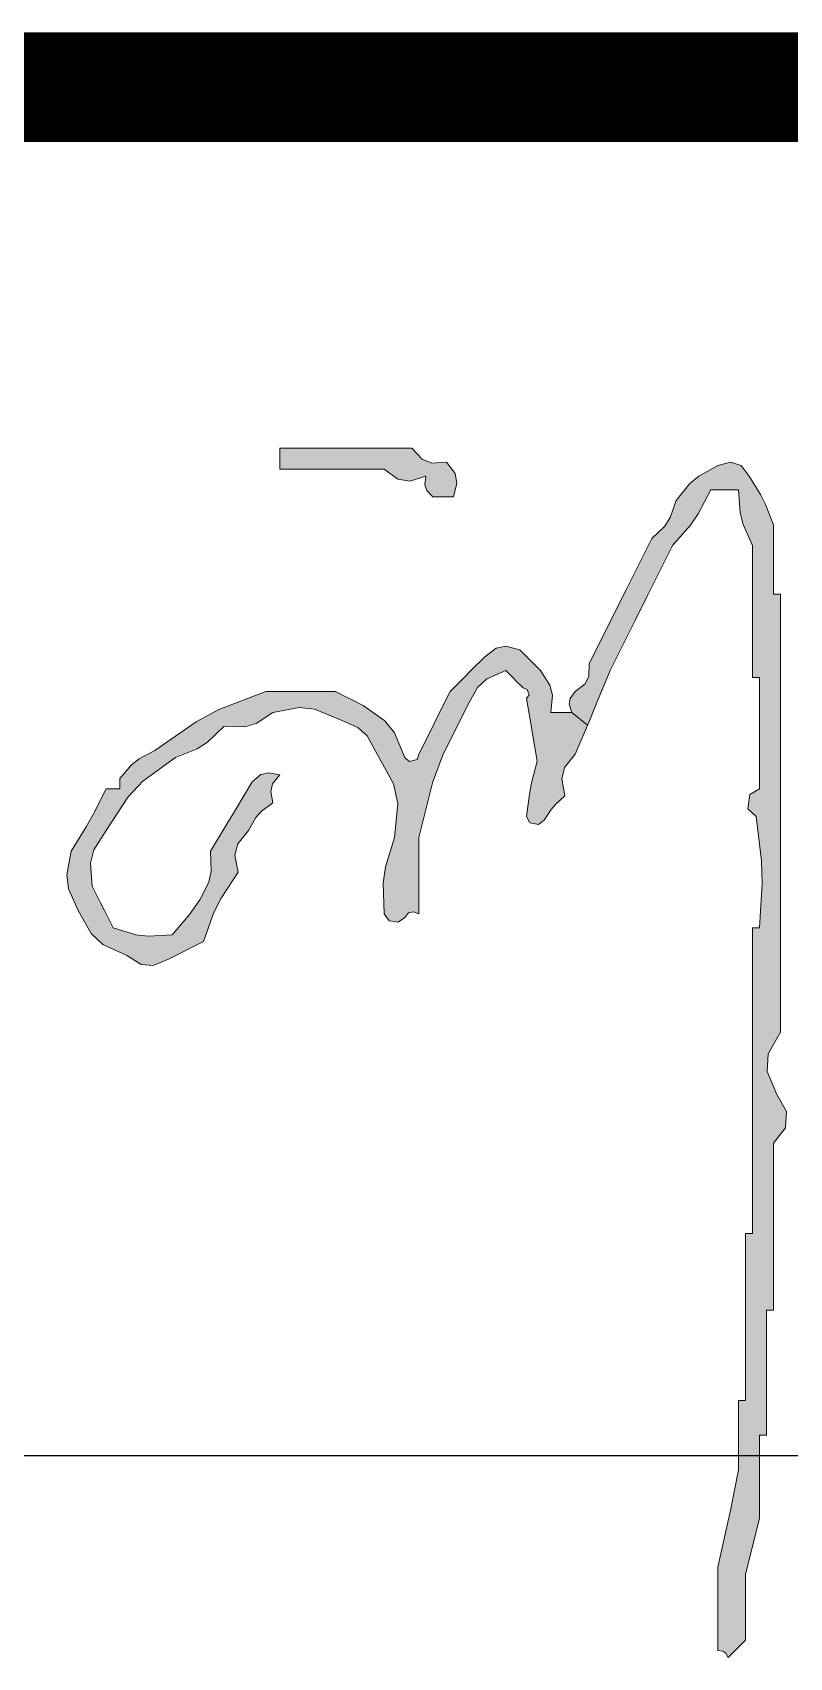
# Model space of a CAD drawing. Extents: x -149393 to 1177518, y -366685 to 296590.
# Drawn here: x 1005909 to 1006845, y 218823 to 220832 of the extents above; entities that cross this region are included whole.
import ezdxf

# ---------------------------------------------------------------- set-up
doc = ezdxf.new("R2010")
doc.units = 0
doc.header["$LTSCALE"] = 1000
doc.header["$MEASUREMENT"] = 0
doc.layers.get('0').update_dxf_attribs({"linetype": 'CONTINUOUS'})
doc.layers.add('000000000框', color=7, linetype='CONTINUOUS', lineweight=18)
doc.layers.add('PUB_TITLE', color=253, linetype='CONTINUOUS')

# ---------------------------------------------------------------- blocks, each defined once
blk = doc.blocks.new('sdfg567')
at = {"layer": '000000000框', "ltscale": 5}
for points in [[(691916.97, -46145.11), (691916.83, -46146.36), (691917.1, -46147.19), (691917.97, -46148.11), (691919.17, -46148.11), (691919.77, -46148.11), (691920.97, -46148.11), (691921.44, -46146.12), (691921.17, -46144.76), (691919.97, -46143.11), (691917.82, -46143.23), (691916.44, -46142.68), (691914.97, -46141.11), (691907.37, -46141.11), (691903.57, -46141.11), (691895.97, -46141.11), (691895.97, -46142.31), (691895.97, -46142.91), (691895.97, -46144.11), (691901.97, -46144.11), (691904.97, -46144.11), (691910.97, -46144.11), (691912.94, -46145.53), (691914.65, -46145.82)], [(691963.48, -46145.11), (691962.33, -46143.6), (691960.81, -46143.09), (691958.98, -46143.61), (691956.24, -46145.1), (691954.95, -46146.18), (691952.98, -46148.61), (691952.14, -46151.08), (691951.36, -46152.3), (691949.48, -46154.11), (691945.88, -46161.31), (691944.08, -46164.91), (691940.48, -46172.11), (691940.43, -46173.9), (691939.88, -46175), (691938.48, -46176.11), (691937.76, -46177.1), (691937.62, -46177.95), (691937.98, -46179.12), (691940.23, -46180.95), (691940.5, -46180.32), (691941.5, -46177.92), (691943.48, -46173.11), (691947.08, -46165.91), (691948.88, -46162.31), (691952.48, -46155.11), (691955.05, -46152.19), (691956.18, -46150.55), (691957.98, -46147.11), (691959.58, -46147.11), (691960.38, -46147.11), (691961.98, -46147.11), (691962.2, -46150.4), (691962.63, -46152.1), (691963.99, -46155.11), (691963.99, -46162.71), (691963.99, -46166.51), (691963.99, -46174.11), (691964.39, -46174.11), (691964.59, -46174.11), (691964.99, -46174.11), (691964.99, -46180.52), (691964.99, -46183.72), (691964.99, -46190.12), (691963.59, -46190.92), (691963.33, -46193), (691964.49, -46194.12), (691965.27, -46200.48), (691965.37, -46203.73), (691964.99, -46210.12), (691964.59, -46210.12), (691964.39, -46210.12), (691963.99, -46210.12), (691963.99, -46227.73), (691963.99, -46236.53), (691963.99, -46254.13), (691963.58, -46254.13), (691963.38, -46254.13), (691962.98, -46254.13), (691962.98, -46263.74), (691962.98, -46268.54), (691962.98, -46278.14), (691962.58, -46278.14), (691962.38, -46278.14), (691961.98, -46278.14), (691961.98, -46282.14), (691961.98, -46284.14), (691961.98, -46288.14), (691960.84, -46293.76), (691960.24, -46296.56), (691958.98, -46302.15), (691958.98, -46306.95), (691958.98, -46309.35), (691958.98, -46314.15), (691959.7, -46314.25), (691960.12, -46314.53), (691960.48, -46315.15), (691961.48, -46314.15), (691961.98, -46313.65), (691962.98, -46312.65), (691962.98, -46308.85), (691962.98, -46306.95), (691962.98, -46303.15), (691963.78, -46299.95), (691964.19, -46298.35), (691964.99, -46295.14), (691964.99, -46290.34), (691964.99, -46287.94), (691964.99, -46283.14), (691965.39, -46283.14), (691965.59, -46283.14), (691965.99, -46283.14), (691965.99, -46275.94), (691965.99, -46272.34), (691965.99, -46265.14), (691966.39, -46265.14), (691966.59, -46265.14), (691966.99, -46265.14), (691966.99, -46255.53), (691966.99, -46250.73), (691966.99, -46241.13), (691968.72, -46238.93), (691968.89, -46236.56), (691967.49, -46234.13), (691966.08, -46230.81), (691966.22, -46228.27), (691967.99, -46225.13), (691967.99, -46199.92), (691967.99, -46187.32), (691967.99, -46162.11), (691967.59, -46162.11), (691967.39, -46162.11), (691966.99, -46162.11), (691966.99, -46158.11), (691966.99, -46156.11), (691966.99, -46152.11), (691965.85, -46149.19), (691965.14, -46147.77)], [(691892.5, -46194.26), (691893.26, -46193.39), (691894.97, -46192.12), (691894.65, -46190.5), (691894.93, -46189.4), (691895.97, -46188.12), (691894.35, -46187.8), (691893.25, -46188.08), (691891.97, -46189.12), (691889.58, -46193.13), (691888.38, -46195.13), (691885.97, -46199.12), (691886.1, -46201.98), (691885.76, -46203.57), (691884.46, -46206.12), (691882.95, -46208.19), (691882.15, -46209.19), (691880.46, -46211.12), (691877.05, -46211.34), (691875.23, -46211.13), (691871.96, -46210.12), (691870.78, -46207.72), (691870.18, -46206.51), (691868.96, -46204.12), (691868.72, -46200.83), (691869.2, -46198.91), (691870.96, -46196.12), (691874.14, -46191.27), (691876.27, -46189.03), (691880.96, -46185.62), (691884.06, -46184.39), (691885.57, -46183.43), (691887.97, -46181.12), (691890.88, -46181.22), (691892.55, -46180.74), (691894.97, -46179.12), (691898.73, -46178.42), (691900.94, -46178.65), (691904.47, -46180.12), (691907.19, -46181.32), (691908.52, -46182.52), (691909.97, -46185.12), (691912.34, -46189.41), (691912.93, -46192.24), (691912.47, -46197.12), (691911.17, -46201.37), (691910.85, -46203.68), (691910.97, -46208.12), (691911.68, -46209.11), (691912.98, -46209.32), (691913.97, -46208.62), (691914.5, -46207.99), (691915.21, -46207.81), (691915.97, -46208.12), (691915.97, -46203.72), (691915.97, -46201.52), (691915.97, -46197.12), (691917.94, -46189.26), (691919.38, -46185.37), (691922.97, -46178.11), (691924.42, -46175.52), (691925.75, -46174.31), (691928.48, -46173.11), (691929.48, -46174.11), (691929.98, -46174.61), (691930.98, -46175.61), (691931.57, -46175.83), (691931.82, -46176.58), (691931.48, -46177.11), (691932.08, -46180.72), (691932.38, -46182.52), (691932.98, -46186.12), (691932.19, -46189.28), (691931.89, -46190.89), (691931.48, -46194.12), (691931.94, -46195.03), (691933.2, -46195.28), (691933.98, -46194.62), (691935, -46193.09), (691935.62, -46192.37), (691936.98, -46191.12), (691936.52, -46188.69), (691936.93, -46187.05), (691938.48, -46185.12), (691940.23, -46180.95), (691937.98, -46179.12), (691936.78, -46179.12), (691936.18, -46179.12), (691934.98, -46179.12), (691935.18, -46176.65), (691934.82, -46175.19), (691933.48, -46173.11), (691932.28, -46171.91), (691931.68, -46171.31), (691930.48, -46170.11), (691928.5, -46169.6), (691927.1, -46169.88), (691925.48, -46171.11), (691923.47, -46173.11), (691922.47, -46174.11), (691920.47, -46176.11), (691918.67, -46179.72), (691917.77, -46181.52), (691915.97, -46185.12), (691915.71, -46185.9), (691914.57, -46186.18), (691913.97, -46185.62), (691912.46, -46182.08), (691911.09, -46180.36), (691907.97, -46178.11), (691906.37, -46177.31), (691905.57, -46176.91), (691903.97, -46176.11), (691899.97, -46176.11), (691897.97, -46176.11), (691893.97, -46176.11), (691887.2, -46178.72), (691883.91, -46180.47), (691877.96, -46184.62), (691875.71, -46185.83), (691874.64, -46186.68), (691872.96, -46188.62), (691872.96, -46189.22), (691872.96, -46189.52), (691872.96, -46190.12), (691872.16, -46190.12), (691871.76, -46190.12), (691870.96, -46190.12), (691869.12, -46193.8), (691868.11, -46195.61), (691865.96, -46199.12), (691865.31, -46202.48), (691865.55, -46204.5), (691866.96, -46207.62), (691868.83, -46210.96), (691870.5, -46212.51), (691873.96, -46214.12), (691876, -46215.4), (691877.74, -46215.55), (691879.96, -46214.62), (691881.96, -46213.61), (691882.96, -46213.11), (691884.96, -46212.12), (691886.47, -46207.91), (691887.5, -46205.85), (691889.97, -46202.12), (691889.51, -46199.69), (691889.92, -46198.05), (691891.47, -46196.12)]]:
    blk.add_hatch(color=256, dxfattribs=at).paths.add_polyline_path(points)
for p, q in [((691903.57, -46141.11), (691895.97, -46141.11)), ((691895.97, -46141.11), (691895.97, -46142.31)), ((691907.37, -46141.11), (691903.57, -46141.11)), ((691914.97, -46141.11), (691907.37, -46141.11)), ((691916.44, -46142.68), (691914.97, -46141.11)), ((691895.97, -46142.31), (691895.97, -46142.91)), ((691895.97, -46142.91), (691895.97, -46144.11)), ((691895.97, -46144.11), (691901.97, -46144.11)), ((691901.97, -46144.11), (691904.97, -46144.11)), ((691904.97, -46144.11), (691910.97, -46144.11)), ((691910.97, -46144.11), (691912.94, -46145.53)), ((691917.82, -46143.23), (691916.44, -46142.68)), ((691919.97, -46143.11), (691917.82, -46143.23)), ((691921.17, -46144.76), (691919.97, -46143.11)), ((691958.98, -46143.61), (691956.24, -46145.1)), ((691960.81, -46143.09), (691958.98, -46143.61)), ((691962.33, -46143.6), (691960.81, -46143.09)), ((691963.48, -46145.11), (691962.33, -46143.6)), ((691912.94, -46145.53), (691914.65, -46145.82)), ((691914.65, -46145.82), (691916.97, -46145.11)), ((691916.97, -46145.11), (691916.83, -46146.36)), ((691916.83, -46146.36), (691917.1, -46147.19)), ((691920.97, -46148.11), (691921.44, -46146.12)), ((691921.44, -46146.12), (691921.17, -46144.76)), ((691954.95, -46146.18), (691952.98, -46148.61)), ((691956.24, -46145.1), (691954.95, -46146.18)), ((691965.14, -46147.77), (691963.48, -46145.11)), ((691917.1, -46147.19), (691917.97, -46148.11)), ((691917.97, -46148.11), (691919.17, -46148.11)), ((691919.17, -46148.11), (691919.77, -46148.11)), ((691919.77, -46148.11), (691920.97, -46148.11)), ((691952.98, -46148.61), (691952.14, -46151.08)), ((691956.18, -46150.55), (691957.98, -46147.11)), ((691957.98, -46147.11), (691959.58, -46147.11)), ((691959.58, -46147.11), (691960.38, -46147.11)), ((691960.38, -46147.11), (691961.98, -46147.11)), ((691961.98, -46147.11), (691962.2, -46150.4)), ((691965.85, -46149.19), (691965.14, -46147.77)), ((691952.14, -46151.08), (691951.36, -46152.3)), ((691955.05, -46152.19), (691956.18, -46150.55)), ((691962.2, -46150.4), (691962.63, -46152.1)), ((691966.99, -46152.11), (691965.85, -46149.19)), ((691951.36, -46152.3), (691949.48, -46154.11)), ((691952.48, -46155.11), (691955.05, -46152.19)), ((691962.63, -46152.1), (691963.99, -46155.11)), ((691966.99, -46156.11), (691966.99, -46152.11)), ((691949.48, -46154.11), (691945.88, -46161.31)), ((691948.88, -46162.31), (691952.48, -46155.11)), ((691963.99, -46155.11), (691963.99, -46162.71)), ((691966.99, -46158.11), (691966.99, -46156.11)), ((691966.99, -46162.11), (691966.99, -46158.11)), ((691945.88, -46161.31), (691944.08, -46164.91)), ((691947.08, -46165.91), (691948.88, -46162.31)), ((691963.99, -46162.71), (691963.99, -46166.51)), ((691967.39, -46162.11), (691966.99, -46162.11)), ((691967.59, -46162.11), (691967.39, -46162.11)), ((691967.99, -46162.11), (691967.59, -46162.11)), ((691967.99, -46187.32), (691967.99, -46162.11)), ((691944.08, -46164.91), (691940.48, -46172.11)), ((691943.48, -46173.11), (691947.08, -46165.91)), ((691963.99, -46166.51), (691963.99, -46174.11)), ((691927.1, -46169.88), (691925.48, -46171.11)), ((691928.5, -46169.6), (691927.1, -46169.88)), ((691930.48, -46170.11), (691928.5, -46169.6)), ((691925.48, -46171.11), (691923.47, -46173.11)), ((691931.68, -46171.31), (691930.48, -46170.11)), ((691932.28, -46171.91), (691931.68, -46171.31)), ((691933.48, -46173.11), (691932.28, -46171.91)), ((691940.48, -46172.11), (691940.43, -46173.9)), ((691922.47, -46174.11), (691920.47, -46176.11)), ((691923.47, -46173.11), (691922.47, -46174.11)), ((691924.42, -46175.52), (691925.75, -46174.31)), ((691925.75, -46174.31), (691928.48, -46173.11)), ((691928.48, -46173.11), (691929.48, -46174.11)), ((691929.48, -46174.11), (691929.98, -46174.61)), ((691934.82, -46175.19), (691933.48, -46173.11)), ((691940.43, -46173.9), (691939.88, -46175)), ((691941.5, -46177.92), (691943.48, -46173.11)), ((691963.99, -46174.11), (691964.39, -46174.11)), ((691964.39, -46174.11), (691964.59, -46174.11)), ((691964.59, -46174.11), (691964.99, -46174.11)), ((691964.99, -46174.11), (691964.99, -46180.52)), ((691893.97, -46176.11), (691887.2, -46178.72)), ((691897.97, -46176.11), (691893.97, -46176.11)), ((691899.97, -46176.11), (691897.97, -46176.11)), ((691903.97, -46176.11), (691899.97, -46176.11)), ((691905.57, -46176.91), (691903.97, -46176.11)), ((691906.37, -46177.31), (691905.57, -46176.91)), ((691920.47, -46176.11), (691918.67, -46179.72)), ((691922.97, -46178.11), (691924.42, -46175.52)), ((691929.98, -46174.61), (691930.98, -46175.61)), ((691930.98, -46175.61), (691931.57, -46175.83)), ((691931.82, -46176.58), (691931.48, -46177.11)), ((691931.57, -46175.83), (691931.82, -46176.58)), ((691935.18, -46176.65), (691934.82, -46175.19)), ((691934.98, -46179.12), (691935.18, -46176.65)), ((691938.48, -46176.11), (691937.76, -46177.1)), ((691939.88, -46175), (691938.48, -46176.11)), ((691887.2, -46178.72), (691883.91, -46180.47)), ((691892.55, -46180.74), (691894.97, -46179.12)), ((691894.97, -46179.12), (691898.73, -46178.42)), ((691898.73, -46178.42), (691900.94, -46178.65)), ((691900.94, -46178.65), (691904.47, -46180.12)), ((691907.97, -46178.11), (691906.37, -46177.31)), ((691911.09, -46180.36), (691907.97, -46178.11)), ((691919.38, -46185.37), (691922.97, -46178.11)), ((691931.48, -46177.11), (691932.08, -46180.72)), ((691936.18, -46179.12), (691934.98, -46179.12)), ((691936.78, -46179.12), (691936.18, -46179.12)), ((691937.98, -46179.12), (691936.78, -46179.12)), ((691937.76, -46177.1), (691937.62, -46177.95)), ((691937.62, -46177.95), (691937.98, -46179.12)), ((691940.5, -46180.32), (691941.5, -46177.92)), ((691883.91, -46180.47), (691877.96, -46184.62)), ((691885.57, -46183.43), (691887.97, -46181.12)), ((691887.97, -46181.12), (691890.88, -46181.22)), ((691890.88, -46181.22), (691892.55, -46180.74)), ((691904.47, -46180.12), (691907.19, -46181.32)), ((691907.19, -46181.32), (691908.52, -46182.52)), ((691912.46, -46182.08), (691911.09, -46180.36)), ((691917.77, -46181.52), (691915.97, -46185.12)), ((691918.67, -46179.72), (691917.77, -46181.52)), ((691932.08, -46180.72), (691932.38, -46182.52)), ((691938.48, -46185.12), (691940.5, -46180.32)), ((691964.99, -46180.52), (691964.99, -46183.72)), ((691884.06, -46184.39), (691885.57, -46183.43)), ((691908.52, -46182.52), (691909.97, -46185.12)), ((691913.97, -46185.62), (691912.46, -46182.08)), ((691932.38, -46182.52), (691932.98, -46186.12)), ((691964.99, -46183.72), (691964.99, -46190.12)), ((691875.71, -46185.83), (691874.64, -46186.68)), ((691877.96, -46184.62), (691875.71, -46185.83)), ((691876.27, -46189.03), (691880.96, -46185.62)), ((691880.96, -46185.62), (691884.06, -46184.39)), ((691909.97, -46185.12), (691912.34, -46189.41)), ((691914.57, -46186.18), (691913.97, -46185.62)), ((691915.71, -46185.9), (691914.57, -46186.18)), ((691915.97, -46185.12), (691915.71, -46185.9)), ((691917.94, -46189.26), (691919.38, -46185.37)), ((691932.98, -46186.12), (691932.19, -46189.28)), ((691936.93, -46187.05), (691938.48, -46185.12)), ((691874.64, -46186.68), (691872.96, -46188.62)), ((691872.96, -46188.62), (691872.96, -46189.22)), ((691893.25, -46188.08), (691891.97, -46189.12)), ((691894.35, -46187.8), (691893.25, -46188.08)), ((691895.97, -46188.12), (691894.35, -46187.8)), ((691894.93, -46189.4), (691895.97, -46188.12)), ((691936.52, -46188.69), (691936.93, -46187.05)), ((691967.99, -46199.92), (691967.99, -46187.32)), ((691870.96, -46190.12), (691869.12, -46193.8)), ((691871.76, -46190.12), (691870.96, -46190.12)), ((691872.16, -46190.12), (691871.76, -46190.12)), ((691872.96, -46190.12), (691872.16, -46190.12)), ((691872.96, -46189.22), (691872.96, -46189.52)), ((691872.96, -46189.52), (691872.96, -46190.12)), ((691874.14, -46191.27), (691876.27, -46189.03)), ((691891.97, -46189.12), (691889.58, -46193.13)), ((691894.65, -46190.5), (691894.93, -46189.4)), ((691894.97, -46192.12), (691894.65, -46190.5)), ((691912.34, -46189.41), (691912.93, -46192.24)), ((691915.97, -46197.12), (691917.94, -46189.26)), ((691931.89, -46190.89), (691931.48, -46194.12)), ((691932.19, -46189.28), (691931.89, -46190.89)), ((691936.98, -46191.12), (691936.52, -46188.69)), ((691963.59, -46190.92), (691963.33, -46193)), ((691964.99, -46190.12), (691963.59, -46190.92)), ((691870.96, -46196.12), (691874.14, -46191.27)), ((691889.58, -46193.13), (691888.38, -46195.13)), ((691893.26, -46193.39), (691894.97, -46192.12)), ((691912.93, -46192.24), (691912.47, -46197.12)), ((691933.98, -46194.62), (691935, -46193.09)), ((691935, -46193.09), (691935.62, -46192.37)), ((691935.62, -46192.37), (691936.98, -46191.12)), ((691963.33, -46193), (691964.49, -46194.12)), ((691868.11, -46195.61), (691865.96, -46199.12)), ((691869.12, -46193.8), (691868.11, -46195.61)), ((691888.38, -46195.13), (691885.97, -46199.12)), ((691891.47, -46196.12), (691892.5, -46194.26)), ((691892.5, -46194.26), (691893.26, -46193.39)), ((691931.48, -46194.12), (691931.94, -46195.03)), ((691931.94, -46195.03), (691933.2, -46195.28)), ((691933.2, -46195.28), (691933.98, -46194.62)), ((691964.49, -46194.12), (691965.27, -46200.48)), ((691869.2, -46198.91), (691870.96, -46196.12)), ((691889.92, -46198.05), (691891.47, -46196.12)), ((691912.47, -46197.12), (691911.17, -46201.37)), ((691915.97, -46201.52), (691915.97, -46197.12)), ((691865.96, -46199.12), (691865.31, -46202.48)), ((691868.72, -46200.83), (691869.2, -46198.91)), ((691885.97, -46199.12), (691886.1, -46201.98)), ((691889.51, -46199.69), (691889.92, -46198.05)), ((691889.97, -46202.12), (691889.51, -46199.69)), ((691967.99, -46225.13), (691967.99, -46199.92)), ((691865.31, -46202.48), (691865.55, -46204.5)), ((691868.96, -46204.12), (691868.72, -46200.83)), ((691886.1, -46201.98), (691885.76, -46203.57)), ((691887.5, -46205.85), (691889.97, -46202.12)), ((691911.17, -46201.37), (691910.85, -46203.68)), ((691915.97, -46203.72), (691915.97, -46201.52)), ((691965.27, -46200.48), (691965.37, -46203.73)), ((691865.55, -46204.5), (691866.96, -46207.62)), ((691870.18, -46206.51), (691868.96, -46204.12)), ((691885.76, -46203.57), (691884.46, -46206.12)), ((691910.85, -46203.68), (691910.97, -46208.12)), ((691915.97, -46208.12), (691915.97, -46203.72)), ((691965.37, -46203.73), (691964.99, -46210.12)), ((691870.78, -46207.72), (691870.18, -46206.51)), ((691884.46, -46206.12), (691882.95, -46208.19)), ((691886.47, -46207.91), (691887.5, -46205.85)), ((691866.96, -46207.62), (691868.83, -46210.96)), ((691871.96, -46210.12), (691870.78, -46207.72)), ((691882.15, -46209.19), (691880.46, -46211.12)), ((691882.95, -46208.19), (691882.15, -46209.19)), ((691884.96, -46212.12), (691886.47, -46207.91)), ((691910.97, -46208.12), (691911.68, -46209.11)), ((691911.68, -46209.11), (691912.98, -46209.32)), ((691912.98, -46209.32), (691913.97, -46208.62)), ((691913.97, -46208.62), (691914.5, -46207.99)), ((691914.5, -46207.99), (691915.21, -46207.81)), ((691915.21, -46207.81), (691915.97, -46208.12)), ((691868.83, -46210.96), (691870.5, -46212.51)), ((691875.23, -46211.13), (691871.96, -46210.12)), ((691877.05, -46211.34), (691875.23, -46211.13)), ((691880.46, -46211.12), (691877.05, -46211.34)), ((691964.39, -46210.12), (691963.99, -46210.12)), ((691963.99, -46210.12), (691963.99, -46227.73)), ((691964.59, -46210.12), (691964.39, -46210.12)), ((691964.99, -46210.12), (691964.59, -46210.12)), ((691870.5, -46212.51), (691873.96, -46214.12)), ((691873.96, -46214.12), (691876, -46215.4)), ((691879.96, -46214.62), (691881.96, -46213.61)), ((691881.96, -46213.61), (691882.96, -46213.11)), ((691882.96, -46213.11), (691884.96, -46212.12)), ((691876, -46215.4), (691877.74, -46215.55)), ((691877.74, -46215.55), (691879.96, -46214.62)), ((691966.22, -46228.27), (691967.99, -46225.13)), ((691963.99, -46227.73), (691963.99, -46236.53)), ((691966.08, -46230.81), (691966.22, -46228.27)), ((691967.49, -46234.13), (691966.08, -46230.81)), ((691968.89, -46236.56), (691967.49, -46234.13)), ((691963.99, -46236.53), (691963.99, -46254.13)), ((691968.72, -46238.93), (691968.89, -46236.56)), ((691966.99, -46241.13), (691968.72, -46238.93)), ((691966.99, -46250.73), (691966.99, -46241.13)), ((691966.99, -46255.53), (691966.99, -46250.73)), ((691963.38, -46254.13), (691962.98, -46254.13)), ((691962.98, -46254.13), (691962.98, -46263.74)), ((691963.58, -46254.13), (691963.38, -46254.13)), ((691963.99, -46254.13), (691963.58, -46254.13)), ((691966.99, -46265.14), (691966.99, -46255.53)), ((691962.98, -46263.74), (691962.98, -46268.54)), ((691965.99, -46272.34), (691965.99, -46265.14)), ((691965.99, -46265.14), (691966.39, -46265.14)), ((691966.39, -46265.14), (691966.59, -46265.14)), ((691966.59, -46265.14), (691966.99, -46265.14)), ((691962.98, -46268.54), (691962.98, -46278.14)), ((691965.99, -46275.94), (691965.99, -46272.34)), ((691965.99, -46283.14), (691965.99, -46275.94)), ((691962.38, -46278.14), (691961.98, -46278.14)), ((691961.98, -46278.14), (691961.98, -46282.14)), ((691962.58, -46278.14), (691962.38, -46278.14)), ((691962.98, -46278.14), (691962.58, -46278.14)), ((691961.98, -46282.14), (691961.98, -46284.14)), ((691961.98, -46284.14), (691961.98, -46288.14)), ((691964.99, -46287.94), (691964.99, -46283.14)), ((691964.99, -46283.14), (691965.39, -46283.14)), ((691965.39, -46283.14), (691965.59, -46283.14)), ((691965.59, -46283.14), (691965.99, -46283.14)), ((691961.98, -46288.14), (691960.84, -46293.76)), ((691964.99, -46290.34), (691964.99, -46287.94)), ((691964.99, -46295.14), (691964.99, -46290.34)), ((691960.84, -46293.76), (691960.24, -46296.56)), ((691964.19, -46298.35), (691964.99, -46295.14)), ((691960.24, -46296.56), (691958.98, -46302.15)), ((691963.78, -46299.95), (691964.19, -46298.35)), ((691962.98, -46303.15), (691963.78, -46299.95)), ((691958.98, -46302.15), (691958.98, -46306.95)), ((691962.98, -46306.95), (691962.98, -46303.15)), ((691958.98, -46306.95), (691958.98, -46309.35)), ((691962.98, -46308.85), (691962.98, -46306.95)), ((691958.98, -46309.35), (691958.98, -46314.15)), ((691962.98, -46312.65), (691962.98, -46308.85)), ((691958.98, -46314.15), (691959.7, -46314.25)), ((691959.7, -46314.25), (691960.12, -46314.53)), ((691960.12, -46314.53), (691960.48, -46315.15)), ((691960.48, -46315.15), (691961.48, -46314.15)), ((691961.48, -46314.15), (691961.98, -46313.65)), ((691961.98, -46313.65), (691962.98, -46312.65))]:
    blk.add_line(p, q)
blk.add_line((691937.98, -46179.12), (691940.23, -46180.95), dxfattribs=at)

msp = doc.modelspace()

# ---------------------------------------------------------------- linework, layer by layer
at = {"layer": 'PUB_TITLE'}
msp.add_line((992457.6, 219072.3), (1019361, 219072.3), dxfattribs=at)
at = {"layer": 'PUB_TITLE', "const_width": 135.4}
msp.add_lwpolyline([(909046.7, 220764.4), (1019361, 220764.4)], dxfattribs=at)

# ---------------------------------------------------------------- block references
at = {"layer": '000000000框', "xscale": 8.591785714554135, "yscale": 8.591785714554135, "zscale": 8.591785714554135}
msp.add_blockref('sdfg567', (-4938406.6, 616752.4), dxfattribs=at)

doc.saveas('drawing.dxf')
